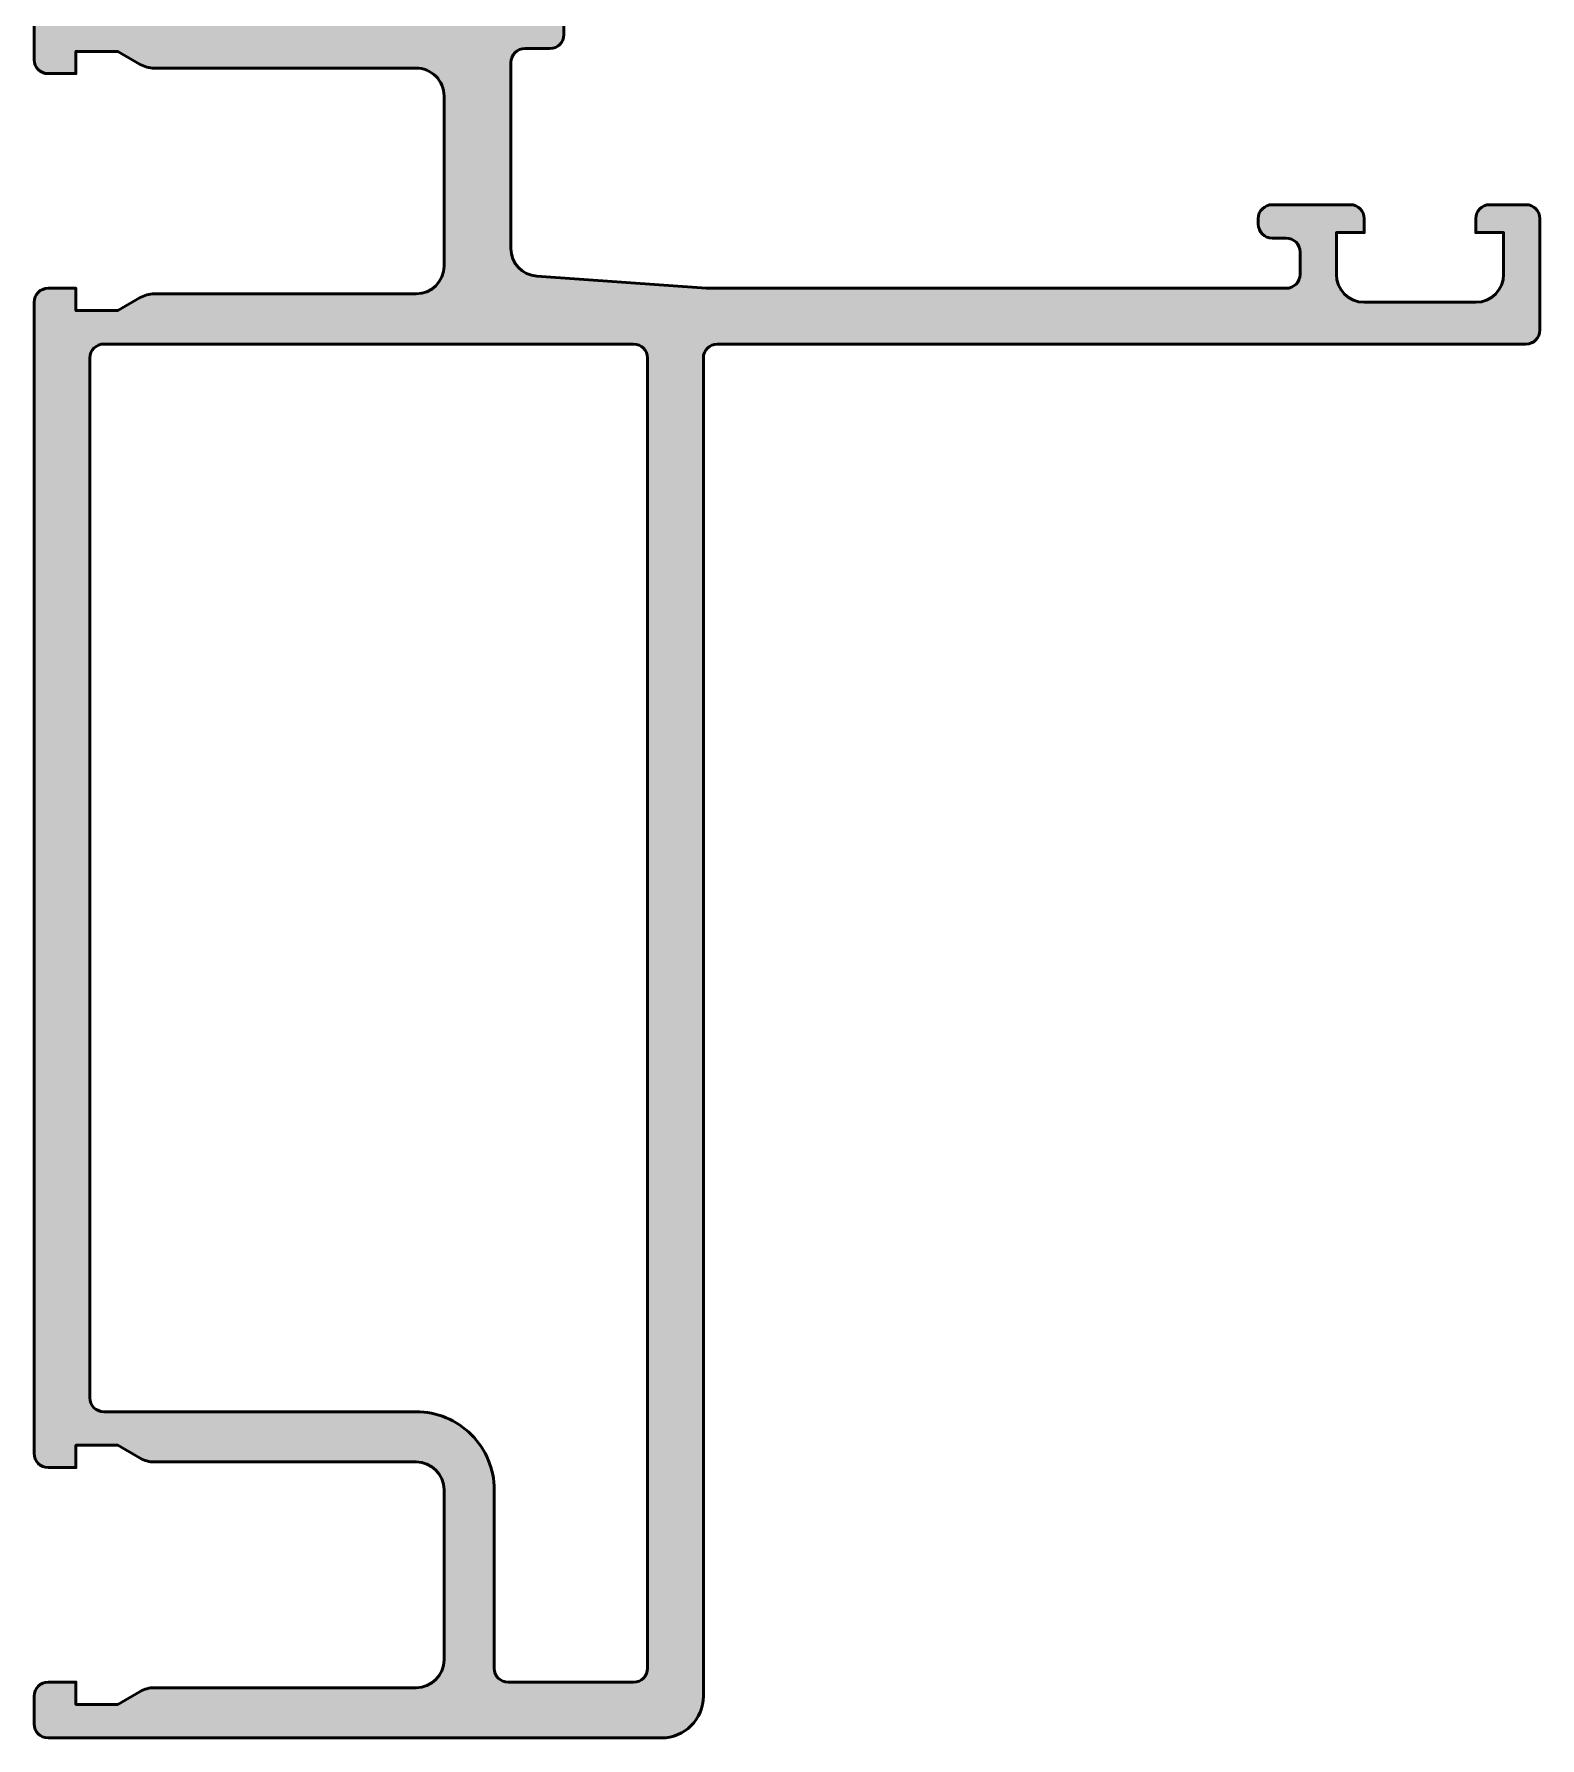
# Model space of a CAD drawing. Extents: x 0 to 54, y -50 to 90.
# Drawn here: x 0 to 54, y -50 to 11.1 of the extents above; entities that cross this region are included whole.
import ezdxf

# ---------------------------------------------------------------- set-up
doc = ezdxf.new("R2010")
doc.units = 0
doc.layers.add('0S-Alu contour', color=7, linetype='Continuous', lineweight=50)
doc.layers.add('0S-Alu hatch', color=252, linetype='Continuous', lineweight=25)

# ---------------------------------------------------------------- blocks, each defined once
blk = doc.blocks.new('445410__CE67EF5B_D37E_4241_BA9C_2A83F6977223_')
at = {"layer": '0S-Alu hatch'}
h = blk.add_hatch(color=256, dxfattribs=at)
edge = h.paths.add_edge_path()
edge.add_arc((0.499999999999999, 10.2), 0.4999999999999997, 180, 270.0000000000002)
edge.add_line((0.5000000000000006, 9.7), (1.499999999999999, 9.700000000000003))
edge.add_line((1.499999999999999, 9.700000000000003), (1.499999999999999, 10.5))
edge.add_line((1.499999999999999, 10.5), (3.000000000000002, 10.5))
edge.add_line((3.000000000000002, 10.5), (3.807179676972448, 10.03397459621556))
edge.add_arc((4.307179676972451, 10.9), 1.000000000000001, 239.9999999999999, 270)
edge.add_line((4.307179676972451, 9.900000000000002), (13.69999999999999, 9.900000000000002))
edge.add_ellipse((13.7, 8.900000000000002), major_axis=(-1.000000000000001, 0), ratio=1, start_angle=180, end_angle=270.0000000000001, ccw=False)
edge.add_line((14.7, 8.900000000000002), (14.7, 2.8))
edge.add_ellipse((13.69999999999999, 2.800000000000001), major_axis=(-1.000000000000003, 0), ratio=1, start_angle=90, end_angle=180, ccw=False)
edge.add_line((13.69999999999999, 1.799999999999997), (4.307179676972449, 1.800000000000004))
edge.add_arc((4.307179676972447, 0.8000000000000091), 0.9999999999999954, 89.99999999999991, 119.9999999999999)
edge.add_line((3.807179676972451, 1.666025403784444), (2.999999999999998, 1.200000000000005))
edge.add_line((2.999999999999998, 1.200000000000005), (1.499999999999998, 1.200000000000006))
edge.add_line((1.499999999999998, 1.200000000000006), (1.499999999999997, 2.000000000000006))
edge.add_line((1.499999999999997, 2.000000000000006), (0.4999999999999984, 2.000000000000007))
edge.add_arc((0.4999999999999983, 1.500000000000007), 0.5, 89.99999999999999, 180)
edge.add_line((-1.8e-15, 1.500000000000006), (-3.1e-15, -39.80000000000001))
edge.add_arc((0.5000000000000052, -39.8), 0.5000000000000082, 180, 270.0000000000004)
edge.add_line((0.5000000000000085, -40.30000000000001), (1.499999999999999, -40.30000000000001))
edge.add_line((1.499999999999999, -40.30000000000001), (1.499999999999999, -39.50000000000001))
edge.add_line((1.499999999999999, -39.50000000000001), (2.999999999999991, -39.50000000000001))
edge.add_line((2.999999999999991, -39.50000000000001), (3.8071796769725, -39.96602540378447))
edge.add_arc((4.30717967697248, -39.10000000000003), 0.9999999999999861, 240.0000000000009, 270)
edge.add_line((4.30717967697248, -40.10000000000001), (13.7, -40.10000000000001))
edge.add_ellipse((13.7, -41.10000000000002), major_axis=(-1, 0), ratio=1, start_angle=180, end_angle=269.9999999999996, ccw=False)
edge.add_line((14.69999999999999, -41.10000000000001), (14.69999999999999, -47.20000000000001))
edge.add_ellipse((13.69999999999999, -47.20000000000001), major_axis=(-0.9999999999999982, 0), ratio=1, start_angle=90, end_angle=180, ccw=False)
edge.add_line((13.69999999999999, -48.20000000000002), (4.307179676972435, -48.2))
edge.add_arc((4.307179676972431, -49.19999999999996), 0.9999999999999644, 89.9999999999998, 120.0000000000002)
edge.add_line((3.807179676972445, -48.33397459621555), (2.999999999999969, -48.80000000000002))
edge.add_line((2.999999999999969, -48.80000000000002), (1.499999999999998, -48.79999999999999))
edge.add_line((1.499999999999998, -48.79999999999999), (1.499999999999998, -48))
edge.add_line((1.499999999999998, -48), (0.4999999999999796, -48))
edge.add_arc((0.4999999999999795, -48.49999999999999), 0.4999999999999858, 89.99999999999999, 180)
edge.add_line((-6.3e-15, -48.49999999999999), (-3e-15, -49.50000000000001))
edge.add_arc((0.5000000000000031, -49.50000000000001), 0.5000000000000062, 180, 270)
edge.add_line((0.5000000000000029, -50.00000000000002), (22.5, -50.00000000000001))
edge.add_arc((22.5, -48.50000000000002), 1.499999999999992, 270, 360)
edge.add_line((24, -48.50000000000001), (23.99999999999999, -0.5000000000000071))
edge.add_ellipse((24.49999999999999, -0.5000000000000018), major_axis=(-0.5, 0), ratio=1, start_angle=270, end_angle=360, ccw=False)
edge.add_line((24.49999999999999, -4e-16), (53.5, 0))
edge.add_arc((53.5, 0.4999999999999948), 0.4999999999999948, 270, 360)
edge.add_line((53.99999999999999, 0.4999999999999947), (53.99999999999999, 4.500000000000007))
edge.add_arc((53.5, 4.500000000000007), 0.4999999999999929, 0, 90)
edge.add_line((53.5, 5), (52.2, 4.999999999999999))
edge.add_arc((52.2, 4.5), 0.4999999999999992, 90, 180)
edge.add_line((51.7, 4.5), (51.7, 3.999999999999999))
edge.add_line((51.7, 3.999999999999999), (52.7, 4))
edge.add_line((52.7, 4), (52.70000000000001, 2.500000000000007))
edge.add_ellipse((51.7, 2.500000000000004), major_axis=(-1.000000000000007, 0), ratio=1, start_angle=90, end_angle=180, ccw=False)
edge.add_line((51.7, 1.499999999999995), (47.7, 1.499999999999999))
edge.add_ellipse((47.70000000000001, 2.500000000000007), major_axis=(-1.000000000000008, 0), ratio=1, start_angle=0, end_angle=89.9999999999996, ccw=False)
edge.add_line((46.7, 2.500000000000005), (46.7, 3.999999999999999))
edge.add_line((46.7, 3.999999999999999), (47.69999999999999, 3.999999999999999))
edge.add_line((47.69999999999999, 3.999999999999999), (47.7, 4.499999999999992))
edge.add_arc((47.2, 4.499999999999999), 0.5, 0, 90)
edge.add_line((47.2, 4.999999999999999), (44.39999999999999, 4.999999999999999))
edge.add_arc((44.39999999999998, 4.500000000000007), 0.499999999999992, 89.9999999999992, 180)
edge.add_line((43.89999999999999, 4.500000000000007), (43.89999999999999, 4.300000000000002))
edge.add_arc((44.4, 4.300000000000002), 0.5, 180, 270)
edge.add_line((44.4, 3.800000000000002), (44.90000000000001, 3.799999999999998))
edge.add_ellipse((44.90000000000001, 3.300000000000012), major_axis=(-0.4999999999999863, 0), ratio=1, start_angle=180, end_angle=270, ccw=False)
edge.add_line((45.4, 3.300000000000014), (45.4, 2.50000000000001))
edge.add_ellipse((44.89999999999998, 2.50000000000001), major_axis=(-0.5000000000000142, 0), ratio=1, start_angle=90, end_angle=180, ccw=False)
edge.add_line((44.89999999999998, 1.999999999999996), (24.1, 2.000000000000001))
edge.add_line((24.1, 2.000000000000001), (18.02875295001208, 2.433660503570565))
edge.add_ellipse((18.09999999999999, 3.4311192034013), major_axis=(-0.9999999999999996, 0), ratio=1, start_angle=0, end_angle=85.91438322002512, ccw=False)
edge.add_line((17.09999999999999, 3.431119203401299), (17.1, 10.1))
edge.add_ellipse((17.6, 10.1), major_axis=(-0.5000000000000036, 0), ratio=1, start_angle=270, end_angle=360, ccw=False)
edge.add_line((17.6, 10.6), (18.5, 10.6))
edge.add_arc((18.5, 11.1), 0.5, 270, 360)
edge.add_line((19, 11.1), (19, 12.49999999999999))
edge.add_ellipse((19.07883644654305, 12.76752059199311), major_axis=(-0.2788950563274406, 0), ratio=1, start_angle=-1.1645893741010127, end_angle=73.58012358050752, ccw=False)
edge.add_line((18.79999899999999, 12.7731889999915), (18.79999899999999, 13.22678299999149))
edge.add_ellipse((19.07886709564316, 13.23244365946854), major_axis=(-0.2789255417371468, 0), ratio=1, start_angle=-73.57540544464553, end_angle=1.162870072884573, ccw=False)
edge.add_line((19, 13.49998699999148), (19, 15.37999799999999))
edge.add_arc((18.69999999999999, 15.37999799999999), 0.3000000000000043, 0, 90)
edge.add_line((18.69999999999999, 15.67999799999999), (17.72002568095721, 15.67999799999999))
edge.add_arc((17.72002568095721, 15.37999799999999), 0.3000000000000025, 90, 180)
edge.add_line((17.42002568095721, 15.37999799999999), (17.42002568095721, 12.62))
edge.add_ellipse((17.30002568095724, 12.62), major_axis=(-0.1199999999999726, 0), ratio=1, start_angle=90, end_angle=180, ccw=False)
edge.add_line((17.30002568095724, 12.50000000000003), (13.00000000000005, 12.50000000000003))
edge.add_ellipse((13.00000000000005, 13.00000000000002), major_axis=(-0.4999999999999841, 0), ratio=1, start_angle=0, end_angle=89.99999999999977, ccw=False)
edge.add_line((12.50000000000006, 13.00000000000007), (12.50000000000013, 13.70000000000009))
edge.add_line((12.50000000000013, 13.70000000000009), (13.88149545762234, 16.09282032302733))
edge.add_arc((13.76188021535156, 16.16188021535156), 0.1381197846484441, 329.999999999998, 455.9892614271309)
edge.add_arc((14.2691788353676, 11.32653872394099), 4.999999999999996, 95.98926142712953, 143.9336124660793)
edge.add_ellipse((9.500000000000007, 14.80000000000004), major_axis=(-0.9000000000000081, 0), ratio=1, start_angle=36.0663875339211, end_angle=143.9336124660793, ccw=False)
edge.add_arc((4.730821164632407, 11.32653872394097), 5.000000000000007, 36.06638753392076, 84.01073857287064)
edge.add_arc((5.238119784648445, 16.16188021535156), 0.1381197846484441, 84.0107385728705, 210.0000000000003)
edge.add_line((5.118504542377658, 16.09282032302734), (6.499999999999864, 13.7000000000001))
edge.add_line((6.499999999999864, 13.7000000000001), (6.499999999999931, 13.00000000000007))
edge.add_ellipse((5.999999999999947, 13.00000000000002), major_axis=(-0.4999999999999841, 0), ratio=1, start_angle=89.99999999999989, end_angle=180, ccw=False)
edge.add_line((5.999999999999946, 12.50000000000003), (1.699974319042762, 12.50000000000003))
edge.add_ellipse((1.699974319042764, 12.62), major_axis=(-0.1199999999999672, 0), ratio=1, start_angle=0, end_angle=89.99999999999909, ccw=False)
edge.add_line((1.579974319042797, 12.62), (1.579974319042797, 15.37999799999999))
edge.add_arc((1.279974319042798, 15.37999799999999), 0.2999999999999992, 0, 90)
edge.add_line((1.279974319042798, 15.67999799999999), (0.3000000000000116, 15.67999799999999))
edge.add_arc((0.3000000000000116, 15.37999799999999), 0.3000000000000007, 90, 180)
edge.add_line((1.09e-14, 15.37999799999999), (1.06e-14, 13.49998699999148))
edge.add_ellipse((-0.0788670956431573, 13.23244365946854), major_axis=(-0.2789255417371492, 0), ratio=1, start_angle=178.8371299271148, end_angle=253.57540544464518, ccw=False)
edge.add_line((0.200001000000011, 13.22678299999149), (0.200001000000011, 12.77318899999148))
edge.add_ellipse((-0.0788364465430454, 12.76752059199311), major_axis=(-0.2788950563274435, 0), ratio=1, start_angle=106.419876419492, end_angle=181.1645893740982, ccw=False)
edge.add_line((-1e-16, 12.49999999999998), (-7e-16, 10.2))
edge = h.paths.add_edge_path()
edge.add_line((1.999999999999997, -37.80000000000001), (1.999999999999999, -0.5))
edge.add_ellipse((2.499999999999999, -0.5), major_axis=(-0.5, 0), ratio=1, start_angle=269.99999999999994, end_angle=360, ccw=False)
edge.add_line((2.5, -1e-16), (21.5, 1.2e-15))
edge.add_ellipse((21.5, -0.4999999999999988), major_axis=(-0.5, 0), ratio=1, start_angle=180, end_angle=270, ccw=False)
edge.add_line((22, -0.5), (22, -47.5))
edge.add_ellipse((21.5, -47.5), major_axis=(-0.5, 0), ratio=1, start_angle=90, end_angle=180, ccw=False)
edge.add_line((21.5, -48), (16.99999999999999, -48))
edge.add_ellipse((16.99999999999999, -47.5), major_axis=(-0.4999999999999965, 0), ratio=1, start_angle=0, end_angle=90, ccw=False)
edge.add_line((16.49999999999999, -47.5), (16.49999999999999, -41.1))
edge.add_arc((13.7, -41.10000000000001), 2.79999999999999, 0, 90.00000000000006)
edge.add_line((13.7, -38.30000000000002), (2.499999999999998, -38.30000000000001))
edge.add_ellipse((2.499999999999998, -37.80000000000001), major_axis=(-0.5000000000000007, 0), ratio=1, start_angle=0, end_angle=90, ccw=False)
at = {"layer": '0S-Alu contour', "color": 7}
for points in [[(5.118504542377658, 16.09282032302734), (6.499999999999864, 13.7000000000001), (6.499999999999931, 13.00000000000007)], [(12.50000000000006, 13.00000000000007), (12.50000000000013, 13.70000000000009), (13.88149545762234, 16.09282032302733)], [(1.09e-14, 15.37999799999999), (1.06e-14, 13.49998699999148)], [(1.279974319042798, 15.67999799999999), (0.3000000000000116, 15.67999799999999)], [(1.579974319042797, 12.62), (1.579974319042797, 15.37999799999999)], [(17.42002568095721, 15.37999799999999), (17.42002568095721, 12.62)], [(18.69999999999999, 15.67999799999999), (17.72002568095721, 15.67999799999999)], [(19, 13.49998699999148), (19, 15.37999799999999)], [(0.200001000000011, 13.22678299999149), (0.200001000000011, 12.77318899999148)], [(18.79999899999999, 12.7731889999915), (18.79999899999999, 13.22678299999149)], [(-1e-16, 12.49999999999998), (-7e-16, 10.2)], [(5.999999999999946, 12.50000000000003), (1.699974319042762, 12.50000000000003)], [(17.30002568095724, 12.50000000000003), (13.00000000000005, 12.50000000000003)], [(19, 11.1), (19, 12.49999999999999)], [(0.5000000000000006, 9.7), (1.499999999999999, 9.700000000000003), (1.499999999999999, 10.5), (3.000000000000002, 10.5), (3.807179676972448, 10.03397459621556)], [(17.6, 10.6), (18.5, 10.6)], [(4.307179676972451, 9.900000000000002), (13.69999999999999, 9.900000000000002)], [(17.09999999999999, 3.431119203401299), (17.1, 10.1)], [(14.7, 8.900000000000002), (14.7, 2.8)], [(47.2, 4.999999999999999), (44.39999999999999, 4.999999999999999)], [(53.5, 5), (52.2, 4.999999999999999)], [(43.89999999999999, 4.500000000000007), (43.89999999999999, 4.300000000000002)], [(46.7, 2.500000000000005), (46.7, 3.999999999999999), (47.69999999999999, 3.999999999999999), (47.7, 4.499999999999992)], [(51.7, 4.5), (51.7, 3.999999999999999), (52.7, 4), (52.70000000000001, 2.500000000000007)], [(53.99999999999999, 0.4999999999999947), (53.99999999999999, 4.500000000000007)], [(44.4, 3.800000000000002), (44.90000000000001, 3.799999999999998)], [(45.4, 3.300000000000014), (45.4, 2.50000000000001)], [(3.807179676972451, 1.666025403784444), (2.999999999999998, 1.200000000000005), (1.499999999999998, 1.200000000000006), (1.499999999999997, 2.000000000000006), (0.4999999999999984, 2.000000000000007)], [(44.89999999999998, 1.999999999999996), (24.1, 2.000000000000001), (18.02875295001208, 2.433660503570565)], [(-1.8e-15, 1.500000000000006), (-3.1e-15, -39.80000000000001)], [(13.69999999999999, 1.799999999999997), (4.307179676972449, 1.800000000000004)], [(51.7, 1.499999999999995), (47.7, 1.499999999999999)], [(2.5, -1e-16), (21.5, 1.2e-15)], [(24.49999999999999, -4e-16), (53.5, 0)], [(1.999999999999997, -37.80000000000001), (1.999999999999999, -0.4999999999999999)], [(22, -0.5), (22, -47.5)], [(24, -48.50000000000001), (23.99999999999999, -0.5000000000000071)], [(13.7, -38.30000000000002), (2.499999999999997, -38.30000000000001)], [(0.5000000000000085, -40.30000000000001), (1.499999999999999, -40.30000000000001), (1.499999999999999, -39.50000000000001), (2.999999999999991, -39.50000000000001), (3.8071796769725, -39.96602540378447)], [(4.30717967697248, -40.10000000000001), (13.7, -40.10000000000001)], [(14.69999999999999, -41.10000000000001), (14.69999999999999, -47.20000000000001)], [(16.49999999999999, -47.5), (16.49999999999999, -41.1)], [(3.807179676972445, -48.33397459621555), (2.999999999999969, -48.80000000000002), (1.499999999999998, -48.79999999999999), (1.499999999999998, -48), (0.4999999999999796, -48)], [(13.69999999999999, -48.20000000000002), (4.307179676972435, -48.2)], [(21.5, -48), (16.99999999999999, -48)], [(-6.3e-15, -48.49999999999999), (-3e-15, -49.50000000000001)], [(0.5000000000000029, -50.00000000000002), (22.5, -50.00000000000001)]]:
    blk.add_lwpolyline(points, dxfattribs=at)
for centre, radius, start, end in [((5.238119784648445, 16.16188021535156), 0.1381197846484441, 84.0107385728705, 210.0000000000003), ((4.730821164632407, 11.32653872394097), 5.000000000000007, 36.06638753392076, 84.01073857287064), ((14.2691788353676, 11.32653872394099), 4.999999999999996, 95.98926142712953, 143.9336124660793), ((13.76188021535156, 16.16188021535156), 0.1381197846484441, 329.999999999998, 95.98926142713096), ((0.3000000000000116, 15.37999799999999), 0.3000000000000007, 90, 180), ((1.279974319042798, 15.37999799999999), 0.2999999999999992, 0, 90), ((17.72002568095721, 15.37999799999999), 0.3000000000000025, 90, 180), ((18.69999999999999, 15.37999799999999), 0.3000000000000043, 0, 90), ((18.5, 11.1), 0.5, 270, 0), ((0.499999999999999, 10.2), 0.4999999999999997, 180, 270.0000000000002), ((4.307179676972451, 10.9), 1.000000000000001, 239.9999999999999, 270), ((44.39999999999998, 4.500000000000007), 0.499999999999992, 89.9999999999992, 180), ((47.2, 4.499999999999999), 0.5, 0, 90), ((52.2, 4.5), 0.4999999999999992, 90, 180), ((53.5, 4.500000000000007), 0.4999999999999929, 0, 90), ((44.4, 4.300000000000002), 0.5, 180, 270), ((0.4999999999999983, 1.500000000000007), 0.5, 89.99999999999999, 180), ((4.307179676972447, 0.8000000000000091), 0.9999999999999954, 89.99999999999991, 119.9999999999999), ((53.5, 0.4999999999999948), 0.4999999999999948, 270, 0), ((13.7, -41.10000000000001), 2.79999999999999, 0, 90.00000000000006), ((0.5000000000000052, -39.8), 0.5000000000000082, 180, 270.0000000000004), ((4.30717967697248, -39.10000000000003), 0.9999999999999861, 240.0000000000009, 270), ((0.4999999999999795, -48.49999999999999), 0.4999999999999858, 89.99999999999999, 180), ((4.307179676972431, -49.19999999999996), 0.9999999999999644, 89.9999999999998, 120.0000000000002), ((22.5, -48.50000000000002), 1.499999999999992, 270, 0), ((0.5000000000000031, -49.50000000000001), 0.5000000000000062, 180, 270)]:
    blk.add_arc(centre, radius, start, end, dxfattribs=at)
at = {"layer": '0S-Alu contour', "color": 7, "extrusion": (0, 0, -1)}
for centre, radius, start, end in [((-9.500000000000007, 14.80000000000004), 0.9000000000000081, 216.0663875339207, 323.933612466079), ((0.0788670956431573, 13.23244365946854), 0.2789255417371492, 106.4245945553548, 181.1628700728853), ((-19.07886709564316, 13.23244365946854), 0.2789255417371468, 358.8371299271154, 73.57540544464564), ((-5.999999999999947, 13.00000000000002), 0.4999999999999841, 180, 270.0000000000001), ((-13.00000000000005, 13.00000000000002), 0.4999999999999841, 270.0000000000002, 0), ((0.0788364465430454, 12.76752059199311), 0.2788950563274435, 178.8354106259018, 253.580123580508), ((-1.699974319042764, 12.62), 0.1199999999999672, 270.0000000000009, 0), ((-17.30002568095724, 12.62), 0.1199999999999726, 180, 270), ((-19.07883644654305, 12.76752059199311), 0.2788950563274406, 286.4198764194926, 1.164589374100992), ((-17.6, 10.1), 0.5000000000000036, 0, 90), ((-13.7, 8.900000000000002), 1.000000000000001, 89.99999999999991, 180), ((-44.90000000000001, 3.300000000000012), 0.4999999999999863, 90, 180), ((-18.09999999999999, 3.4311192034013), 0.9999999999999996, 274.085616779975, 0), ((-13.69999999999999, 2.800000000000001), 1.000000000000003, 180, 270), ((-44.89999999999998, 2.50000000000001), 0.5000000000000142, 180, 270), ((-47.70000000000001, 2.500000000000007), 1.000000000000008, 270.0000000000004, 0), ((-51.7, 2.500000000000004), 1.000000000000007, 180, 270), ((-2.499999999999999, -0.5), 0.5, 0, 90.00000000000006), ((-21.5, -0.4999999999999988), 0.5, 90, 180), ((-24.49999999999999, -0.5000000000000018), 0.5, 0, 90), ((-2.499999999999998, -37.80000000000001), 0.5000000000000007, 270.0000000000001, 0), ((-13.7, -41.10000000000002), 1, 90.0000000000004, 180), ((-13.69999999999999, -47.20000000000001), 0.9999999999999982, 180, 270), ((-16.99999999999999, -47.5), 0.4999999999999965, 270, 0), ((-21.5, -47.5), 0.5, 180, 270)]:
    blk.add_arc(centre, radius, start, end, dxfattribs=at)
blk = doc.blocks.new('441630__0A008AA0_47FD_4E10_9DEA_26746D80B9C6_')
at = {"layer": '0S-Alu contour', "color": 7}
blk.add_blockref('445410__CE67EF5B_D37E_4241_BA9C_2A83F6977223_', (0, 0), dxfattribs=at)

msp = doc.modelspace()

# ---------------------------------------------------------------- block references
at = {"layer": '0S-Alu contour', "color": 7}
msp.add_blockref('441630__0A008AA0_47FD_4E10_9DEA_26746D80B9C6_', (0, 0), dxfattribs=at)

doc.saveas('drawing.dxf')
